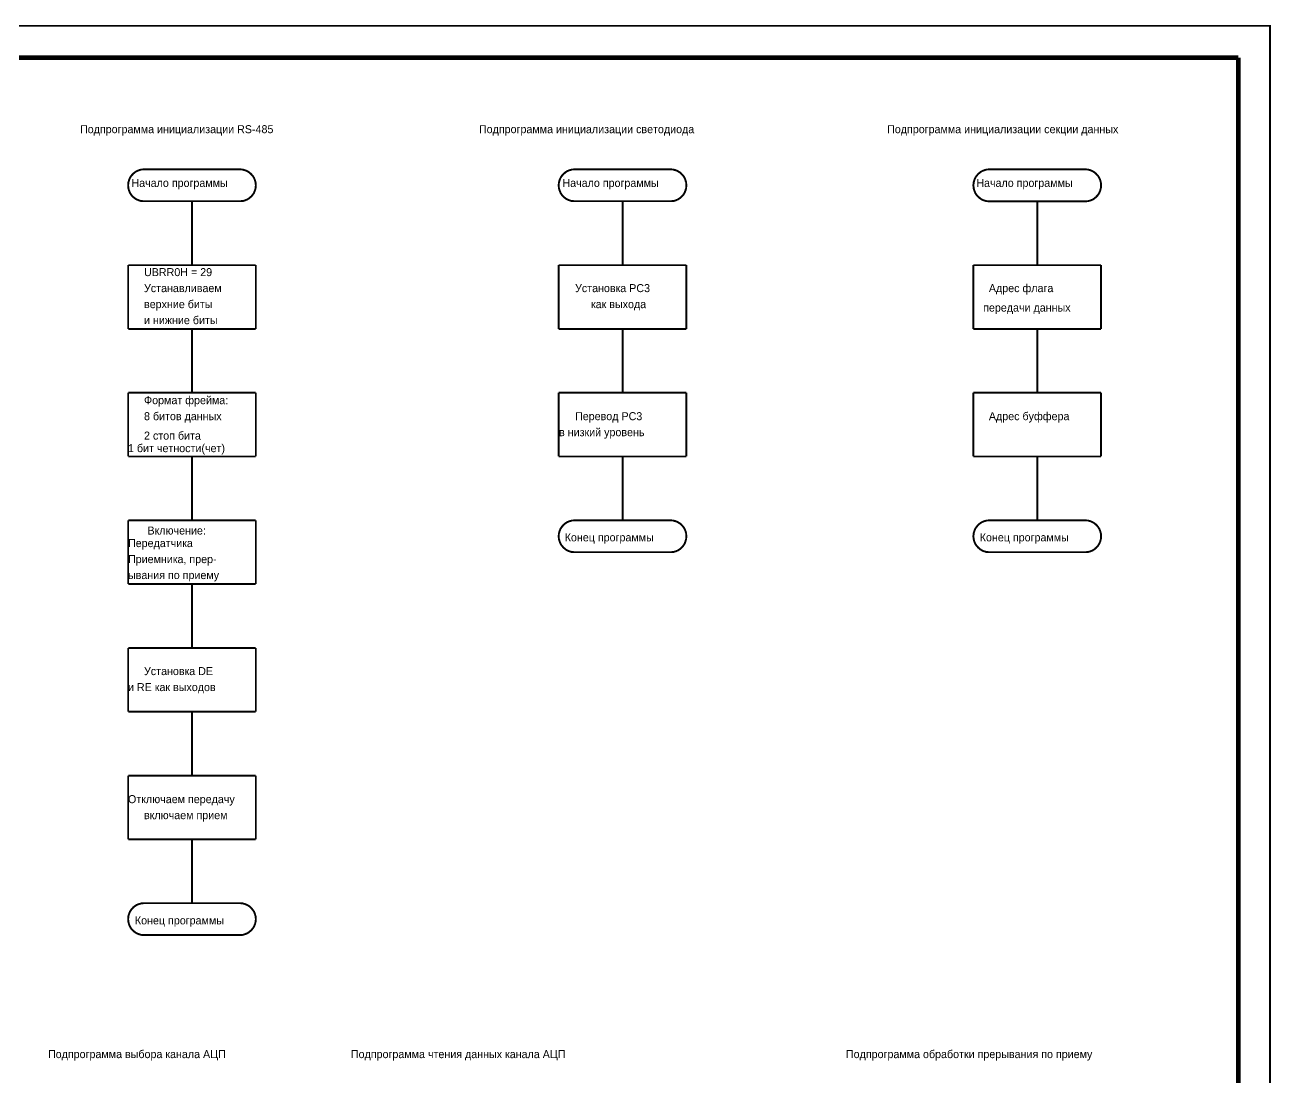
# Model space of a CAD drawing. Header units: inches. Extents: x 0 to 594, y 0 to 420.
# Drawn here: x 398.8 to 594.1, y 255.2 to 420.1 of the extents above; entities that cross this region are included whole.
import ezdxf

# ---------------------------------------------------------------- set-up
doc = ezdxf.new("R2010")
doc.units = ezdxf.units.IN
doc.layers.add('Sheet', color=255, linetype='Continuous')

msp = doc.modelspace()

# ---------------------------------------------------------------- linework, layer by layer
at = {"layer": 'Sheet'}
for points, const_width in [([(0, 419.98), (594, 419.98), (594, 0), (0, 0), (0, 419.98)], 0.3), ([(0, 419.98), (594, 419.98), (594, 0), (0, 0), (0, 419.98)], 0.3), ([(0, 419.98), (0, 0), (594, 0), (594, 419.98), (0, 419.98), (0, 419.98)], 0.0991), ([(0, 419.98), (0, 0), (594, 0), (594, 419.98), (0, 419.98), (0, 419.98)], 0.0991)]:
    msp.add_lwpolyline(points, close=True, dxfattribs=dict(at, const_width=const_width))
for points, const_width in [([(20, 414.98), (589.01, 414.98)], 0.749), ([(589.01, 414.98), (589.01, 4.99)], 0.749), ([(417.5, 397.49), (417.37, 397.49), (417.26, 397.47), (417.12, 397.47), (417.01, 397.45), (416.88, 397.4), (416.76, 397.38), (416.65, 397.33), (416.54, 397.29), (416.43, 397.24), (416.32, 397.2), (416.23, 397.13), (416.11, 397.06), (416.02, 397), (415.93, 396.91), (415.82, 396.84), (415.76, 396.75), (415.67, 396.66), (415.58, 396.57), (415.51, 396.48), (415.44, 396.39), (415.37, 396.28), (415.31, 396.17), (415.26, 396.08), (415.22, 395.97), (415.17, 395.86), (415.13, 395.72), (415.11, 395.61), (415.06, 395.5), (415.04, 395.36), (415.04, 395.23), (415.02, 395.12), (415.02, 394.98)], 0.3), ([(417.5, 397.49), (432.51, 397.49)], 0.3), ([(435.02, 394.98), (435.02, 395.12), (435, 395.23), (435, 395.36), (434.97, 395.5), (434.93, 395.61), (434.91, 395.72), (434.86, 395.86), (434.82, 395.97), (434.77, 396.08), (434.73, 396.17), (434.66, 396.28), (434.59, 396.39), (434.52, 396.48), (434.44, 396.57), (434.37, 396.66), (434.28, 396.75), (434.19, 396.84), (434.1, 396.91), (434.01, 397), (433.92, 397.06), (433.81, 397.13), (433.7, 397.2), (433.61, 397.24), (433.49, 397.29), (433.38, 397.33), (433.25, 397.38), (433.14, 397.4), (433.02, 397.45), (432.89, 397.47), (432.76, 397.47), (432.64, 397.49), (432.51, 397.49)], 0.3), ([(432.51, 397.49), (432.51, 397.49), (432.51, 397.49), (432.51, 397.49), (432.51, 397.49), (432.51, 397.49), (432.51, 397.49), (432.51, 397.49), (432.51, 397.49), (432.51, 397.49), (432.51, 397.49), (432.51, 397.49), (432.51, 397.49), (432.51, 397.49), (432.51, 397.49), (432.51, 397.49), (432.51, 397.49), (432.51, 397.49), (432.51, 397.49), (432.51, 397.49), (432.51, 397.49), (432.51, 397.49), (432.51, 397.49), (432.51, 397.49), (432.51, 397.49), (432.51, 397.49), (432.51, 397.49), (432.51, 397.49), (432.51, 397.49), (432.51, 397.49), (432.51, 397.49), (432.51, 397.49), (432.51, 397.49)], 0.3), ([(485.01, 397.49), (484.88, 397.49), (484.76, 397.47), (484.63, 397.47), (484.5, 397.45), (484.38, 397.4), (484.27, 397.38), (484.14, 397.33), (484.02, 397.29), (483.91, 397.24), (483.82, 397.2), (483.71, 397.13), (483.6, 397.06), (483.51, 397), (483.42, 396.91), (483.33, 396.84), (483.24, 396.75), (483.15, 396.66), (483.08, 396.57), (482.99, 396.48), (482.93, 396.39), (482.86, 396.28), (482.79, 396.17), (482.75, 396.08), (482.7, 395.97), (482.66, 395.86), (482.61, 395.72), (482.59, 395.61), (482.55, 395.5), (482.52, 395.36), (482.52, 395.23), (482.5, 395.12), (482.5, 394.98)], 0.3), ([(485.01, 397.49), (500.02, 397.49)], 0.3), ([(502.5, 394.98), (502.5, 395.12), (502.48, 395.23), (502.48, 395.36), (502.46, 395.5), (502.41, 395.61), (502.39, 395.72), (502.35, 395.86), (502.3, 395.97), (502.26, 396.08), (502.21, 396.17), (502.15, 396.28), (502.08, 396.39), (502.01, 396.48), (501.94, 396.57), (501.85, 396.66), (501.76, 396.75), (501.7, 396.84), (501.59, 396.91), (501.5, 397), (501.41, 397.06), (501.29, 397.13), (501.2, 397.2), (501.09, 397.24), (500.98, 397.29), (500.87, 397.33), (500.76, 397.38), (500.64, 397.4), (500.51, 397.45), (500.4, 397.47), (500.26, 397.47), (500.15, 397.49), (500.02, 397.49)], 0.3), ([(500.02, 397.49), (500.02, 397.49), (500.02, 397.49), (500.02, 397.49), (500.02, 397.49), (500.02, 397.49), (500.02, 397.49), (500.02, 397.49), (500.02, 397.49), (500.02, 397.49), (500.02, 397.49), (500.02, 397.49), (500.02, 397.49), (500.02, 397.49), (500.02, 397.49), (500.02, 397.49), (500.02, 397.49), (500.02, 397.49), (500.02, 397.49), (500.02, 397.49), (500.02, 397.49), (500.02, 397.49), (500.02, 397.49), (500.02, 397.49), (500.02, 397.49), (500.02, 397.49), (500.02, 397.49), (500.02, 397.49), (500.02, 397.49), (500.02, 397.49), (500.02, 397.49), (500.02, 397.49), (500.02, 397.49)], 0.3), ([(550.01, 397.49), (549.88, 397.49), (549.76, 397.47), (549.63, 397.47), (549.49, 397.45), (549.38, 397.4), (549.27, 397.38), (549.14, 397.33), (549.02, 397.29), (548.91, 397.24), (548.82, 397.2), (548.71, 397.13), (548.6, 397.06), (548.51, 397), (548.42, 396.91), (548.33, 396.84), (548.24, 396.75), (548.15, 396.66), (548.08, 396.57), (547.99, 396.48), (547.93, 396.39), (547.86, 396.28), (547.79, 396.17), (547.75, 396.08), (547.7, 395.97), (547.66, 395.86), (547.61, 395.72), (547.59, 395.61), (547.55, 395.5), (547.52, 395.36), (547.52, 395.23), (547.5, 395.12), (547.5, 394.98)], 0.3), ([(550.01, 397.49), (565.02, 397.49)], 0.3), ([(567.5, 394.98), (567.5, 395.12), (567.48, 395.23), (567.48, 395.36), (567.46, 395.5), (567.41, 395.61), (567.39, 395.72), (567.35, 395.86), (567.3, 395.97), (567.26, 396.08), (567.21, 396.17), (567.14, 396.28), (567.08, 396.39), (567.01, 396.48), (566.94, 396.57), (566.85, 396.66), (566.76, 396.75), (566.7, 396.84), (566.58, 396.91), (566.5, 397), (566.41, 397.06), (566.29, 397.13), (566.2, 397.2), (566.09, 397.24), (565.98, 397.29), (565.87, 397.33), (565.76, 397.38), (565.64, 397.4), (565.51, 397.45), (565.4, 397.47), (565.26, 397.47), (565.15, 397.49), (565.02, 397.49)], 0.3), ([(565.02, 397.49), (565.02, 397.49), (565.02, 397.49), (565.02, 397.49), (565.02, 397.49), (565.02, 397.49), (565.02, 397.49), (565.02, 397.49), (565.02, 397.49), (565.02, 397.49), (565.02, 397.49), (565.02, 397.49), (565.02, 397.49), (565.02, 397.49), (565.02, 397.49), (565.02, 397.49), (565.02, 397.49), (565.02, 397.49), (565.02, 397.49), (565.02, 397.49), (565.02, 397.49), (565.02, 397.49), (565.02, 397.49), (565.02, 397.49), (565.02, 397.49), (565.02, 397.49), (565.02, 397.49), (565.02, 397.49), (565.02, 397.49), (565.02, 397.49), (565.02, 397.49), (565.02, 397.49), (565.02, 397.49)], 0.3), ([(415.02, 394.98), (415.02, 394.85), (415.04, 394.74), (415.04, 394.6), (415.06, 394.47), (415.11, 394.35), (415.13, 394.24), (415.17, 394.13), (415.22, 394.02), (415.26, 393.91), (415.31, 393.79), (415.37, 393.68), (415.44, 393.59), (415.51, 393.48), (415.58, 393.39), (415.67, 393.3), (415.76, 393.21), (415.82, 393.15), (415.93, 393.06), (416.02, 392.99), (416.11, 392.92), (416.23, 392.85), (416.32, 392.79), (416.43, 392.74), (416.54, 392.7), (416.65, 392.65), (416.76, 392.61), (416.88, 392.56), (417.01, 392.54), (417.12, 392.52), (417.26, 392.52), (417.37, 392.5), (417.5, 392.5)], 0.3), ([(432.51, 392.5), (432.64, 392.5), (432.76, 392.52), (432.89, 392.52), (433.02, 392.54), (433.14, 392.56), (433.25, 392.61), (433.38, 392.65), (433.49, 392.7), (433.61, 392.74), (433.7, 392.79), (433.81, 392.85), (433.92, 392.92), (434.01, 392.99), (434.1, 393.06), (434.19, 393.15), (434.28, 393.21), (434.37, 393.3), (434.44, 393.39), (434.52, 393.48), (434.59, 393.59), (434.66, 393.68), (434.73, 393.79), (434.77, 393.91), (434.82, 394.02), (434.86, 394.13), (434.91, 394.24), (434.93, 394.35), (434.97, 394.47), (435, 394.6), (435, 394.74), (435.02, 394.85), (435.02, 394.98)], 0.3), ([(482.5, 394.98), (482.5, 394.85), (482.52, 394.74), (482.52, 394.6), (482.55, 394.47), (482.59, 394.35), (482.61, 394.24), (482.66, 394.13), (482.7, 394.02), (482.75, 393.91), (482.79, 393.79), (482.86, 393.68), (482.93, 393.59), (482.99, 393.48), (483.08, 393.39), (483.15, 393.3), (483.24, 393.21), (483.33, 393.15), (483.42, 393.06), (483.51, 392.99), (483.6, 392.92), (483.71, 392.85), (483.82, 392.79), (483.91, 392.74), (484.02, 392.7), (484.14, 392.65), (484.27, 392.61), (484.38, 392.56), (484.5, 392.54), (484.63, 392.52), (484.76, 392.52), (484.88, 392.5), (485.01, 392.5)], 0.3), ([(500.02, 392.5), (500.15, 392.5), (500.26, 392.52), (500.4, 392.52), (500.51, 392.54), (500.64, 392.56), (500.76, 392.61), (500.87, 392.65), (500.98, 392.7), (501.09, 392.74), (501.2, 392.79), (501.29, 392.85), (501.41, 392.92), (501.5, 392.99), (501.59, 393.06), (501.7, 393.15), (501.76, 393.21), (501.85, 393.3), (501.94, 393.39), (502.01, 393.48), (502.08, 393.59), (502.15, 393.68), (502.21, 393.79), (502.26, 393.91), (502.3, 394.02), (502.35, 394.13), (502.39, 394.24), (502.41, 394.35), (502.46, 394.47), (502.48, 394.6), (502.48, 394.74), (502.5, 394.85), (502.5, 394.98)], 0.3), ([(547.5, 394.98), (547.5, 394.85), (547.52, 394.74), (547.52, 394.6), (547.55, 394.47), (547.59, 394.35), (547.61, 394.24), (547.66, 394.11), (547.7, 394), (547.75, 393.88), (547.79, 393.79), (547.86, 393.68), (547.93, 393.57), (547.99, 393.48), (548.08, 393.39), (548.15, 393.3), (548.24, 393.21), (548.33, 393.12), (548.42, 393.06), (548.51, 392.97), (548.6, 392.9), (548.71, 392.83), (548.82, 392.76), (548.91, 392.72), (549.02, 392.67), (549.14, 392.63), (549.27, 392.59), (549.38, 392.56), (549.49, 392.52), (549.63, 392.5), (549.76, 392.5), (549.88, 392.47), (550.01, 392.47)], 0.3), ([(565.02, 392.47), (565.15, 392.47), (565.26, 392.5), (565.4, 392.5), (565.51, 392.52), (565.64, 392.56), (565.76, 392.59), (565.87, 392.63), (565.98, 392.67), (566.09, 392.72), (566.2, 392.76), (566.29, 392.83), (566.41, 392.9), (566.5, 392.97), (566.58, 393.06), (566.7, 393.12), (566.76, 393.21), (566.85, 393.3), (566.94, 393.39), (567.01, 393.48), (567.08, 393.57), (567.14, 393.68), (567.21, 393.79), (567.26, 393.88), (567.3, 394), (567.35, 394.11), (567.39, 394.24), (567.41, 394.35), (567.46, 394.47), (567.48, 394.6), (567.48, 394.74), (567.5, 394.85), (567.5, 394.98)], 0.3), ([(417.5, 392.5), (432.51, 392.5)], 0.3), ([(425.01, 392.5), (425.01, 382.48)], 0.3), ([(485.01, 392.5), (500.02, 392.5)], 0.3), ([(492.51, 392.5), (492.51, 382.48)], 0.3), ([(550.01, 392.47), (565.02, 392.47)], 0.3), ([(557.51, 382.48), (557.51, 392.47), (557, 392.47)], 0.3), ([(435.02, 382.48), (415.02, 382.48)], 0.3), ([(415.02, 382.48), (415.02, 372.49)], 0.3), ([(435.02, 372.49), (435.02, 382.48)], 0.3), ([(502.5, 382.48), (482.5, 382.48)], 0.3), ([(482.5, 382.48), (482.5, 372.49)], 0.3), ([(502.5, 372.49), (502.5, 382.48)], 0.3), ([(567.5, 382.48), (547.5, 382.48)], 0.3), ([(547.5, 382.48), (547.5, 372.49)], 0.3), ([(567.5, 372.49), (567.5, 382.48)], 0.3), ([(415.02, 372.49), (435.02, 372.49)], 0.3), ([(425.01, 372.49), (425.01, 362.48)], 0.3), ([(482.5, 372.49), (502.5, 372.49)], 0.3), ([(492.51, 372.49), (492.51, 362.48)], 0.3), ([(547.5, 372.49), (567.5, 372.49)], 0.3), ([(557.51, 362.48), (557.51, 372.49)], 0.3), ([(435.02, 362.48), (415.02, 362.48)], 0.3), ([(415.02, 362.48), (415.02, 352.49)], 0.3), ([(435.02, 352.49), (435.02, 362.48)], 0.3), ([(502.5, 362.48), (482.5, 362.48)], 0.3), ([(482.5, 362.48), (482.5, 352.49)], 0.3), ([(502.5, 352.49), (502.5, 362.48)], 0.3), ([(567.5, 362.48), (547.5, 362.48)], 0.3), ([(547.5, 362.48), (547.5, 352.49)], 0.3), ([(567.5, 352.49), (567.5, 362.48)], 0.3), ([(415.02, 352.49), (435.02, 352.49)], 0.3), ([(425.01, 352.49), (425.01, 342.48)], 0.3), ([(482.5, 352.49), (502.5, 352.49)], 0.3), ([(492.51, 352.49), (492.51, 342.48)], 0.3), ([(547.5, 352.49), (567.5, 352.49)], 0.3), ([(557.51, 352.49), (557.51, 342.48)], 0.3), ([(435.02, 342.48), (415.02, 342.48)], 0.3), ([(415.02, 342.48), (415.02, 332.49)], 0.3), ([(435.02, 332.49), (435.02, 342.48)], 0.3), ([(485.01, 342.48), (484.88, 342.48), (484.76, 342.46), (484.63, 342.46), (484.5, 342.44), (484.38, 342.39), (484.27, 342.37), (484.14, 342.33), (484.02, 342.28), (483.91, 342.24), (483.82, 342.19), (483.71, 342.12), (483.6, 342.06), (483.51, 341.99), (483.42, 341.92), (483.33, 341.83), (483.24, 341.74), (483.15, 341.68), (483.08, 341.56), (482.99, 341.47), (482.93, 341.38), (482.86, 341.27), (482.79, 341.18), (482.75, 341.07), (482.7, 340.96), (482.66, 340.85), (482.61, 340.73), (482.59, 340.62), (482.55, 340.49), (482.52, 340.38), (482.52, 340.24), (482.5, 340.13), (482.5, 340)], 0.3), ([(485.01, 342.48), (500.02, 342.48)], 0.3), ([(502.5, 340), (502.5, 340.13), (502.48, 340.24), (502.48, 340.38), (502.46, 340.49), (502.41, 340.62), (502.39, 340.73), (502.35, 340.85), (502.3, 340.96), (502.26, 341.07), (502.21, 341.18), (502.15, 341.27), (502.08, 341.38), (502.01, 341.47), (501.94, 341.56), (501.85, 341.68), (501.76, 341.74), (501.7, 341.83), (501.59, 341.92), (501.5, 341.99), (501.41, 342.06), (501.29, 342.12), (501.2, 342.19), (501.09, 342.24), (500.98, 342.28), (500.87, 342.33), (500.76, 342.37), (500.64, 342.39), (500.51, 342.44), (500.4, 342.46), (500.26, 342.46), (500.15, 342.48), (500.02, 342.48)], 0.3), ([(500.02, 342.48), (500.02, 342.48), (500.02, 342.48), (500.02, 342.48), (500.02, 342.48), (500.02, 342.48), (500.02, 342.48), (500.02, 342.48), (500.02, 342.48), (500.02, 342.48), (500.02, 342.48), (500.02, 342.48), (500.02, 342.48), (500.02, 342.48), (500.02, 342.48), (500.02, 342.48), (500.02, 342.48), (500.02, 342.48), (500.02, 342.48), (500.02, 342.48), (500.02, 342.48), (500.02, 342.48), (500.02, 342.48), (500.02, 342.48), (500.02, 342.48), (500.02, 342.48), (500.02, 342.48), (500.02, 342.48), (500.02, 342.48), (500.02, 342.48), (500.02, 342.48), (500.02, 342.48), (500.02, 342.48)], 0.3), ([(550.01, 342.48), (549.88, 342.48), (549.76, 342.46), (549.63, 342.46), (549.49, 342.44), (549.38, 342.39), (549.27, 342.37), (549.14, 342.33), (549.02, 342.28), (548.91, 342.24), (548.82, 342.19), (548.71, 342.12), (548.6, 342.06), (548.51, 341.99), (548.42, 341.92), (548.33, 341.83), (548.24, 341.74), (548.15, 341.68), (548.08, 341.56), (547.99, 341.47), (547.93, 341.38), (547.86, 341.27), (547.79, 341.18), (547.75, 341.07), (547.7, 340.96), (547.66, 340.85), (547.61, 340.73), (547.59, 340.62), (547.55, 340.49), (547.52, 340.38), (547.52, 340.24), (547.5, 340.13), (547.5, 340)], 0.3), ([(550.01, 342.48), (565.02, 342.48)], 0.3), ([(567.5, 340), (567.5, 340.13), (567.48, 340.24), (567.48, 340.38), (567.46, 340.49), (567.41, 340.62), (567.39, 340.73), (567.35, 340.85), (567.3, 340.96), (567.26, 341.07), (567.21, 341.18), (567.14, 341.27), (567.08, 341.38), (567.01, 341.47), (566.94, 341.56), (566.85, 341.68), (566.76, 341.74), (566.7, 341.83), (566.58, 341.92), (566.5, 341.99), (566.41, 342.06), (566.29, 342.12), (566.2, 342.19), (566.09, 342.24), (565.98, 342.28), (565.87, 342.33), (565.76, 342.37), (565.64, 342.39), (565.51, 342.44), (565.4, 342.46), (565.26, 342.46), (565.15, 342.48), (565.02, 342.48)], 0.3), ([(565.02, 342.48), (565.02, 342.48), (565.02, 342.48), (565.02, 342.48), (565.02, 342.48), (565.02, 342.48), (565.02, 342.48), (565.02, 342.48), (565.02, 342.48), (565.02, 342.48), (565.02, 342.48), (565.02, 342.48), (565.02, 342.48), (565.02, 342.48), (565.02, 342.48), (565.02, 342.48), (565.02, 342.48), (565.02, 342.48), (565.02, 342.48), (565.02, 342.48), (565.02, 342.48), (565.02, 342.48), (565.02, 342.48), (565.02, 342.48), (565.02, 342.48), (565.02, 342.48), (565.02, 342.48), (565.02, 342.48), (565.02, 342.48), (565.02, 342.48), (565.02, 342.48), (565.02, 342.48), (565.02, 342.48)], 0.3), ([(482.5, 340), (482.5, 339.86), (482.52, 339.75), (482.52, 339.61), (482.55, 339.48), (482.59, 339.37), (482.61, 339.26), (482.66, 339.12), (482.7, 339.01), (482.75, 338.9), (482.79, 338.81), (482.86, 338.7), (482.93, 338.58), (482.99, 338.5), (483.08, 338.41), (483.15, 338.32), (483.24, 338.23), (483.33, 338.14), (483.42, 338.07), (483.51, 337.98), (483.6, 337.91), (483.71, 337.85), (483.82, 337.78), (483.91, 337.73), (484.02, 337.69), (484.14, 337.64), (484.27, 337.6), (484.38, 337.58), (484.5, 337.53), (484.63, 337.51), (484.76, 337.51), (484.88, 337.49), (485.01, 337.49)], 0.3), ([(500.02, 337.49), (500.15, 337.49), (500.26, 337.51), (500.4, 337.51), (500.51, 337.53), (500.64, 337.58), (500.76, 337.6), (500.87, 337.64), (500.98, 337.69), (501.09, 337.73), (501.2, 337.78), (501.29, 337.85), (501.41, 337.91), (501.5, 337.98), (501.59, 338.07), (501.7, 338.14), (501.76, 338.23), (501.85, 338.32), (501.94, 338.41), (502.01, 338.5), (502.08, 338.58), (502.15, 338.7), (502.21, 338.81), (502.26, 338.9), (502.3, 339.01), (502.35, 339.12), (502.39, 339.26), (502.41, 339.37), (502.46, 339.48), (502.48, 339.61), (502.48, 339.75), (502.5, 339.86), (502.5, 340)], 0.3), ([(547.5, 340), (547.5, 339.86), (547.52, 339.75), (547.52, 339.61), (547.55, 339.48), (547.59, 339.37), (547.61, 339.26), (547.66, 339.12), (547.7, 339.01), (547.75, 338.9), (547.79, 338.81), (547.86, 338.7), (547.93, 338.58), (547.99, 338.5), (548.08, 338.41), (548.15, 338.32), (548.24, 338.23), (548.33, 338.14), (548.42, 338.07), (548.51, 337.98), (548.6, 337.91), (548.71, 337.85), (548.82, 337.78), (548.91, 337.73), (549.02, 337.69), (549.14, 337.64), (549.27, 337.6), (549.38, 337.58), (549.49, 337.53), (549.63, 337.51), (549.76, 337.51), (549.88, 337.49), (550.01, 337.49)], 0.3), ([(565.02, 337.49), (565.15, 337.49), (565.26, 337.51), (565.4, 337.51), (565.51, 337.53), (565.64, 337.58), (565.76, 337.6), (565.87, 337.64), (565.98, 337.69), (566.09, 337.73), (566.2, 337.78), (566.29, 337.85), (566.41, 337.91), (566.5, 337.98), (566.58, 338.07), (566.7, 338.14), (566.76, 338.23), (566.85, 338.32), (566.94, 338.41), (567.01, 338.5), (567.08, 338.58), (567.14, 338.7), (567.21, 338.81), (567.26, 338.9), (567.3, 339.01), (567.35, 339.12), (567.39, 339.26), (567.41, 339.37), (567.46, 339.48), (567.48, 339.61), (567.48, 339.75), (567.5, 339.86), (567.5, 340)], 0.3), ([(485.01, 337.49), (500.02, 337.49)], 0.3), ([(550.01, 337.49), (565.02, 337.49)], 0.3), ([(415.02, 332.49), (435.02, 332.49)], 0.3), ([(425.01, 332.49), (425.01, 322.48)], 0.3), ([(435.02, 322.48), (415.02, 322.48)], 0.3), ([(415.02, 322.48), (415.02, 312.49)], 0.3), ([(435.02, 312.49), (435.02, 322.48)], 0.3), ([(415.02, 312.49), (435.02, 312.49)], 0.3), ([(425.01, 312.49), (425.01, 302.48)], 0.3), ([(435.02, 302.48), (415.02, 302.48)], 0.3), ([(415.02, 302.48), (415.02, 292.49)], 0.3), ([(435.02, 292.49), (435.02, 302.48)], 0.3), ([(415.02, 292.49), (435.02, 292.49)], 0.3), ([(425.01, 292.49), (425.01, 282.48)], 0.3), ([(417.5, 282.48), (417.37, 282.48), (417.26, 282.46), (417.12, 282.46), (417.01, 282.43), (416.88, 282.39), (416.76, 282.37), (416.65, 282.32), (416.54, 282.28), (416.43, 282.23), (416.32, 282.19), (416.23, 282.12), (416.11, 282.05), (416.02, 281.99), (415.93, 281.92), (415.82, 281.83), (415.76, 281.74), (415.67, 281.67), (415.58, 281.56), (415.51, 281.47), (415.44, 281.38), (415.37, 281.27), (415.31, 281.18), (415.26, 281.07), (415.22, 280.96), (415.17, 280.84), (415.13, 280.73), (415.11, 280.62), (415.06, 280.49), (415.04, 280.37), (415.04, 280.24), (415.02, 280.13), (415.02, 279.99)], 0.3), ([(417.5, 282.48), (432.51, 282.48)], 0.3), ([(435.02, 279.99), (435.02, 280.13), (435, 280.24), (435, 280.37), (434.97, 280.49), (434.93, 280.62), (434.91, 280.73), (434.86, 280.84), (434.82, 280.96), (434.77, 281.07), (434.73, 281.18), (434.66, 281.27), (434.59, 281.38), (434.52, 281.47), (434.44, 281.56), (434.37, 281.67), (434.28, 281.74), (434.19, 281.83), (434.1, 281.92), (434.01, 281.99), (433.92, 282.05), (433.81, 282.12), (433.7, 282.19), (433.61, 282.23), (433.49, 282.28), (433.38, 282.32), (433.25, 282.37), (433.14, 282.39), (433.02, 282.43), (432.89, 282.46), (432.76, 282.46), (432.64, 282.48), (432.51, 282.48)], 0.3), ([(432.51, 282.48), (432.51, 282.48), (432.51, 282.48), (432.51, 282.48), (432.51, 282.48), (432.51, 282.48), (432.51, 282.48), (432.51, 282.48), (432.51, 282.48), (432.51, 282.48), (432.51, 282.48), (432.51, 282.48), (432.51, 282.48), (432.51, 282.48), (432.51, 282.48), (432.51, 282.48), (432.51, 282.48), (432.51, 282.48), (432.51, 282.48), (432.51, 282.48), (432.51, 282.48), (432.51, 282.48), (432.51, 282.48), (432.51, 282.48), (432.51, 282.48), (432.51, 282.48), (432.51, 282.48), (432.51, 282.48), (432.51, 282.48), (432.51, 282.48), (432.51, 282.48), (432.51, 282.48), (432.51, 282.48)], 0.3), ([(415.02, 279.99), (415.02, 279.86), (415.04, 279.75), (415.04, 279.61), (415.06, 279.48), (415.11, 279.37), (415.13, 279.25), (415.17, 279.12), (415.22, 279.01), (415.26, 278.9), (415.31, 278.81), (415.37, 278.69), (415.44, 278.58), (415.51, 278.49), (415.58, 278.4), (415.67, 278.31), (415.76, 278.22), (415.82, 278.13), (415.93, 278.07), (416.02, 277.98), (416.11, 277.91), (416.23, 277.84), (416.32, 277.78), (416.43, 277.73), (416.54, 277.69), (416.65, 277.64), (416.76, 277.6), (416.88, 277.57), (417.01, 277.53), (417.12, 277.51), (417.26, 277.51), (417.37, 277.48), (417.5, 277.48)], 0.3), ([(432.51, 277.48), (432.64, 277.48), (432.76, 277.51), (432.89, 277.51), (433.02, 277.53), (433.14, 277.57), (433.25, 277.6), (433.38, 277.64), (433.49, 277.69), (433.61, 277.73), (433.7, 277.78), (433.81, 277.84), (433.92, 277.91), (434.01, 277.98), (434.1, 278.07), (434.19, 278.13), (434.28, 278.22), (434.37, 278.31), (434.44, 278.4), (434.52, 278.49), (434.59, 278.58), (434.66, 278.69), (434.73, 278.81), (434.77, 278.9), (434.82, 279.01), (434.86, 279.12), (434.91, 279.25), (434.93, 279.37), (434.97, 279.48), (435, 279.61), (435, 279.75), (435.02, 279.86), (435.02, 279.99)], 0.3), ([(417.5, 277.48), (432.51, 277.48)], 0.3)]:
    msp.add_lwpolyline(points, dxfattribs=dict(at, const_width=const_width))

# ---------------------------------------------------------------- texts
for s, height, p in [('Подпрограмма инициализации RS-485', 1.2543, (407.47, 403.16)), ('Подпрограмма инициализации светодиода', 1.2543, (470, 403.16)), ('Подпрограмма инициализации секции данных', 1.2543, (533.97, 403.16)), ('Начало программы', 1.2543, (415.53, 394.74)), ('Начало программы', 1.2543, (483.08, 394.74)), ('Начало программы', 1.2543, (547.95, 394.74)), ('UBRR0H = 29', 1.2543, (417.5, 380.76)), ('Устанавливаем', 1.2543, (417.5, 378.25)), ('Установка PC3', 1.2543, (485.06, 378.25)), ('Адрес флага', 1.2543, (549.92, 378.25)), ('верхние биты', 1.2543, (417.5, 375.74)), ('как выхода', 1.254, (487.56, 375.74)), ('передачи данных', 1.2543, (549.02, 375.2)), ('и нижние биты', 1.2543, (417.5, 373.23)), ('Формат фрейма:', 1.2543, (417.5, 360.69)), ('8 битов данных', 1.2543, (417.5, 358.18)), ('Перевод PC3', 1.2543, (485.06, 358.18)), ('Адрес буффера', 1.2543, (549.92, 358.18)), ('2 стоп бита', 1.2543, (417.5, 355.14)), ('в низкий уровень', 1.2543, (482.55, 355.67)), ('1 бит четности(чет)', 1.2543, (414.99, 353.17)), ('Включение:', 1.254, (418.04, 340.26)), ('Конец программы', 1.2543, (483.44, 339.19)), ('Конец программы', 1.2543, (548.49, 339.19)), ('Передатчика', 1.2543, (414.99, 338.29)), ('Приемника, прер-', 1.2543, (414.99, 335.78)), ('ывания по приему', 1.2543, (414.99, 333.28)), ('Установка DE', 1.2543, (417.5, 318.23)), ('и RE как выходов', 1.2543, (414.99, 315.72)), ('Отключаем передачу', 1.2543, (414.99, 298.16)), ('включаем прием', 1.2543, (417.5, 295.65)), ('Конец программы', 1.2543, (416.07, 279.16)), ('Подпрограмма выбора канала АЦП', 1.2543, (402.45, 258.2)), ('Подпрограмма чтения данных канала АЦП', 1.2543, (449.93, 258.2)), ('Подпрограмма обработки прерывания по приему', 1.2543, (527.52, 258.2))]:
    msp.add_text(s, height=height, dxfattribs=at).set_placement(p)

doc.saveas('drawing.dxf')
